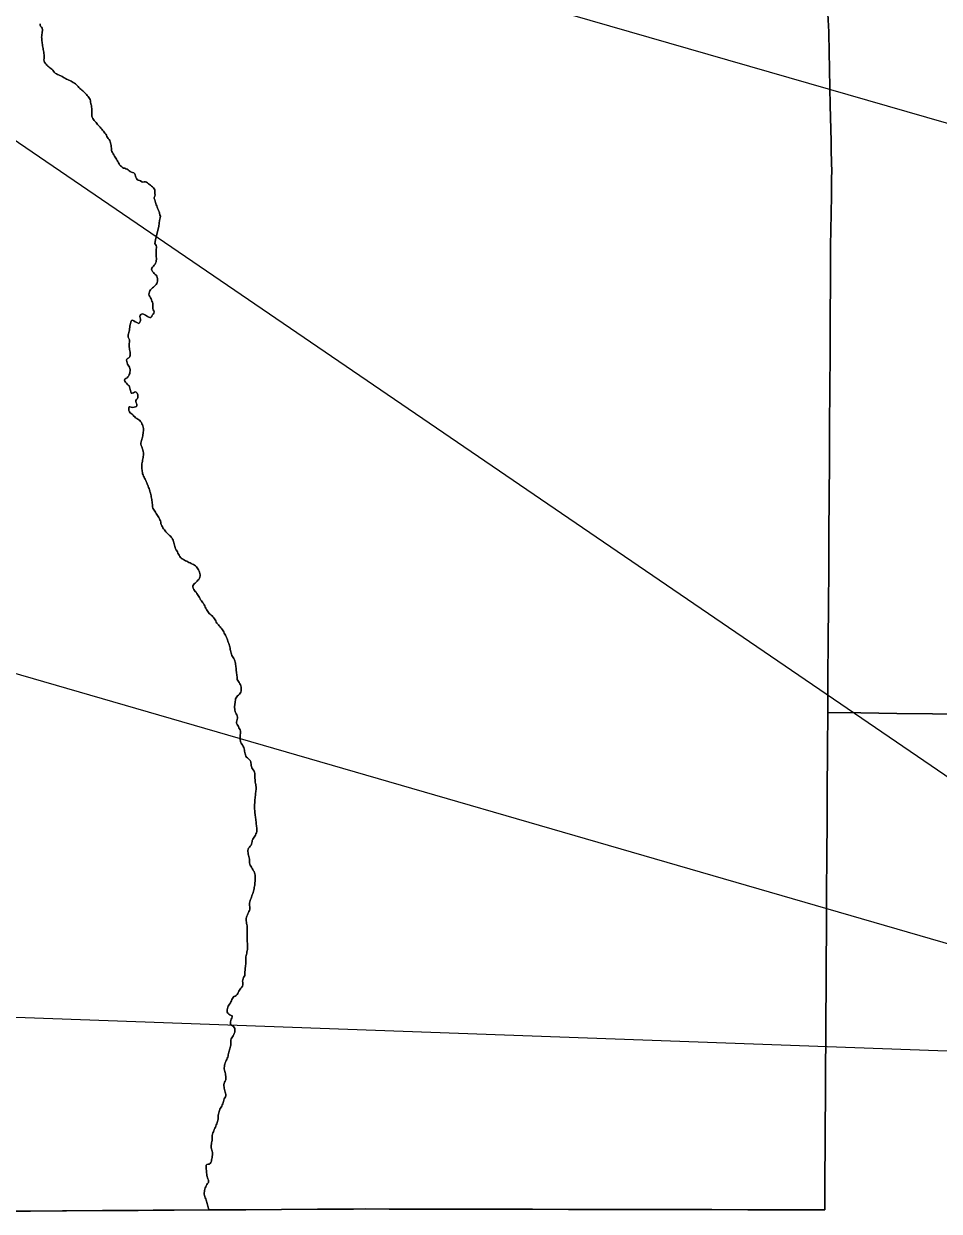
# Model space of a CAD drawing. Extents: x -312 to 667, y -1017 to 963.
# Drawn here: x -51.7 to 56.3, y 117.1 to 257.1 of the extents above; entities that cross this region are included whole.
import ezdxf

# ---------------------------------------------------------------- set-up
doc = ezdxf.new("R2010")
doc.units = 0
doc.header["$MEASUREMENT"] = 0
doc.layers.add('AEROVIAS', color=96, linetype='CONTINUOUS')
doc.layers.add('LINEAS_DE_MAPA', color=7, linetype='CONTINUOUS')

msp = doc.modelspace()

# ---------------------------------------------------------------- linework, layer by layer
at = {"layer": 'AEROVIAS'}
for p, q in [((-138.22, 301.69), (128.43, 224.84)), ((-138.22, 301.69), (107.3, 134.15)), ((-115.92, 198.8), (107.3, 134.15)), ((-171.17, 144.28), (107.3, 134.15))]:
    msp.add_line(p, q, dxfattribs=at)
at = {"layer": 'LINEAS_DE_MAPA', "color": 7}
for points in [[(43.16, 258.24), (43.26, 256.11), (43.26, 255.93), (43.35, 251.69), (43.44, 247.45), (43.53, 243.22), (43.56, 242.05), (43.61, 239.59), (43.6, 238.98), (43.57, 236.79), (43.55, 234.74), (43.55, 234.66), (43.48, 230.87), (43.46, 226.65), (43.43, 222.6), (43.43, 222.41), (43.41, 218.18), (43.38, 213.94), (43.35, 209.71), (43.33, 205.47), (43.3, 201.24), (43.3, 201.22), (43.27, 197.01), (43.26, 195.32), (43.25, 192.77), (43.22, 188.54), (43.19, 184.31), (43.17, 180.07), (43.14, 175.87), (43.12, 171.61), (43.11, 170.57), (43.09, 167.38), (43.06, 163.15), (43.04, 158.92), (43.01, 154.69), (43, 153.42), (42.99, 150.46), (42.96, 146.23), (42.94, 142), (42.93, 141.32), (42.91, 137.77), (42.89, 133.54), (42.86, 129.31), (42.85, 128.34), (42.84, 125.08), (42.81, 120.85), (42.79, 117.24), (42.17, 117.24), (40.5, 117.25), (37.94, 117.25), (33.71, 117.26), (29.48, 117.27), (25.26, 117.28), (21.03, 117.29), (20.27, 117.29), (16.8, 117.3), (12.57, 117.3), (8.34, 117.31), (4.11, 117.32), (-0.11, 117.33), (-0.16, 117.33), (-4.34, 117.33), (-8.57, 117.34), (-11.34, 117.35), (-12.8, 117.34), (-17.03, 117.31), (-21.26, 117.29), (-25.49, 117.26), (-29.71, 117.23), (-29.84, 117.23), (-29.89, 117.41), (-29.93, 117.55), (-29.98, 117.69), (-30.01, 117.84), (-30.05, 117.98), (-30.08, 118.12), (-30.12, 118.26), (-30.16, 118.4), (-30.22, 118.54), (-30.28, 118.67), (-30.33, 118.81), (-30.37, 118.95), (-30.39, 119.09), (-30.38, 119.24), (-30.37, 119.39), (-30.35, 119.54), (-30.31, 119.68), (-30.27, 119.82), (-30.22, 119.96), (-30.16, 120.09), (-30.09, 120.22), (-30, 120.35), (-29.9, 120.46), (-29.87, 120.59), (-29.9, 120.73), (-29.95, 120.9), (-30, 121.01), (-30.04, 121.16), (-30.07, 121.3), (-30.09, 121.45), (-30.11, 121.59), (-30.12, 121.74), (-30.13, 121.88), (-30.15, 122.04), (-30.16, 122.2), (-30.16, 122.35), (-30.15, 122.49), (-30.09, 122.59), (-29.94, 122.61), (-29.77, 122.62), (-29.67, 122.7), (-29.6, 122.82), (-29.55, 122.96), (-29.52, 123.12), (-29.49, 123.26), (-29.46, 123.41), (-29.44, 123.55), (-29.42, 123.7), (-29.42, 123.85), (-29.42, 123.99), (-29.44, 124.14), (-29.48, 124.28), (-29.53, 124.42), (-29.57, 124.56), (-29.58, 124.71), (-29.57, 124.85), (-29.55, 125), (-29.52, 125.14), (-29.49, 125.29), (-29.47, 125.43), (-29.46, 125.58), (-29.45, 125.73), (-29.45, 125.88), (-29.44, 126.02), (-29.41, 126.16), (-29.36, 126.3), (-29.31, 126.44), (-29.26, 126.57), (-29.2, 126.71), (-29.14, 126.85), (-29.08, 126.98), (-29.03, 127.12), (-28.98, 127.26), (-28.92, 127.39), (-28.87, 127.53), (-28.83, 127.64), (-28.82, 127.67), (-28.78, 127.81), (-28.75, 127.95), (-28.74, 128.09), (-28.74, 128.24), (-28.73, 128.39), (-28.7, 128.53), (-28.67, 128.68), (-28.63, 128.82), (-28.58, 128.96), (-28.53, 129.09), (-28.46, 129.22), (-28.38, 129.35), (-28.31, 129.48), (-28.26, 129.61), (-28.21, 129.75), (-28.17, 129.89), (-28.13, 130.03), (-28.09, 130.17), (-28.03, 130.31), (-27.95, 130.44), (-27.87, 130.57), (-27.85, 130.7), (-27.86, 130.84), (-27.89, 130.99), (-27.93, 131.13), (-27.96, 131.28), (-27.99, 131.42), (-28.02, 131.57), (-28.05, 131.72), (-28.07, 131.86), (-28.08, 132), (-28.05, 132.14), (-27.99, 132.28), (-27.92, 132.41), (-27.86, 132.55), (-27.84, 132.69), (-27.84, 132.83), (-27.85, 132.98), (-27.87, 133.13), (-27.9, 133.27), (-27.93, 133.42), (-27.97, 133.56), (-28, 133.7), (-28.02, 133.85), (-28.02, 133.99), (-28.01, 134.14), (-27.98, 134.28), (-27.95, 134.43), (-27.91, 134.57), (-27.86, 134.71), (-27.8, 134.84), (-27.73, 134.97), (-27.67, 135.11), (-27.62, 135.24), (-27.58, 135.39), (-27.55, 135.53), (-27.52, 135.67), (-27.48, 135.81), (-27.44, 135.95), (-27.4, 136.1), (-27.36, 136.24), (-27.32, 136.38), (-27.29, 136.52), (-27.27, 136.67), (-27.26, 136.85), (-27.26, 136.96), (-27.26, 137.11), (-27.25, 137.26), (-27.21, 137.4), (-27.15, 137.53), (-27.07, 137.65), (-26.98, 137.77), (-26.9, 137.9), (-26.84, 138.03), (-26.8, 138.17), (-26.78, 138.32), (-26.77, 138.47), (-26.79, 138.61), (-26.85, 138.75), (-26.93, 138.87), (-27.06, 138.95), (-27.2, 139.02), (-27.29, 139.12), (-27.31, 139.25), (-27.29, 139.41), (-27.25, 139.56), (-27.21, 139.7), (-27.14, 139.85), (-27.08, 139.99), (-27.09, 140.11), (-27.21, 140.17), (-27.37, 140.22), (-27.49, 140.31), (-27.6, 140.42), (-27.67, 140.54), (-27.69, 140.68), (-27.68, 140.83), (-27.65, 140.98), (-27.61, 141.12), (-27.55, 141.25), (-27.47, 141.38), (-27.39, 141.5), (-27.31, 141.63), (-27.24, 141.76), (-27.19, 141.9), (-27.13, 142.04), (-27.07, 142.17), (-26.99, 142.29), (-26.88, 142.38), (-26.74, 142.45), (-26.62, 142.52), (-26.52, 142.63), (-26.44, 142.75), (-26.37, 142.88), (-26.31, 143.02), (-26.24, 143.15), (-26.16, 143.27), (-26.07, 143.39), (-25.96, 143.5), (-25.89, 143.62), (-25.85, 143.75), (-25.84, 143.9), (-25.85, 144.05), (-25.86, 144.2), (-25.85, 144.34), (-25.81, 144.48), (-25.75, 144.62), (-25.68, 144.75), (-25.62, 144.88), (-25.6, 145.03), (-25.59, 145.17), (-25.59, 145.32), (-25.58, 145.47), (-25.57, 145.61), (-25.55, 145.76), (-25.53, 145.9), (-25.51, 146.05), (-25.5, 146.2), (-25.5, 146.34), (-25.5, 146.49), (-25.5, 146.64), (-25.5, 146.78), (-25.49, 146.93), (-25.48, 147.07), (-25.45, 147.22), (-25.41, 147.36), (-25.38, 147.51), (-25.35, 147.65), (-25.32, 147.79), (-25.3, 147.94), (-25.29, 148.08), (-25.29, 148.23), (-25.29, 148.38), (-25.3, 148.52), (-25.3, 148.67), (-25.31, 148.82), (-25.31, 148.96), (-25.31, 149.11), (-25.32, 149.26), (-25.32, 149.4), (-25.32, 149.55), (-25.32, 149.7), (-25.32, 149.84), (-25.32, 149.99), (-25.32, 150.14), (-25.32, 150.28), (-25.32, 150.43), (-25.32, 150.58), (-25.33, 150.72), (-25.35, 150.87), (-25.39, 151.01), (-25.42, 151.16), (-25.45, 151.3), (-25.46, 151.45), (-25.46, 151.59), (-25.42, 151.73), (-25.36, 151.86), (-25.3, 152), (-25.24, 152.14), (-25.16, 152.31), (-25.11, 152.4), (-25.05, 152.54), (-25.02, 152.68), (-25.01, 152.82), (-25.02, 152.97), (-25.04, 153.12), (-25.05, 153.27), (-25.04, 153.41), (-25.01, 153.55), (-24.97, 153.69), (-24.92, 153.83), (-24.87, 153.97), (-24.82, 154.11), (-24.77, 154.25), (-24.72, 154.39), (-24.67, 154.52), (-24.62, 154.67), (-24.58, 154.8), (-24.55, 154.95), (-24.52, 155.09), (-24.49, 155.23), (-24.46, 155.38), (-24.44, 155.52), (-24.42, 155.67), (-24.41, 155.82), (-24.4, 155.96), (-24.4, 156.11), (-24.39, 156.26), (-24.38, 156.42), (-24.38, 156.55), (-24.39, 156.7), (-24.41, 156.84), (-24.46, 156.98), (-24.52, 157.11), (-24.6, 157.24), (-24.67, 157.36), (-24.74, 157.49), (-24.82, 157.62), (-24.89, 157.75), (-24.96, 157.88), (-25.02, 158.01), (-25.06, 158.15), (-25.07, 158.3), (-25.07, 158.45), (-25.07, 158.59), (-25.09, 158.74), (-25.11, 158.89), (-25.15, 159.04), (-25.19, 159.18), (-25.22, 159.33), (-25.24, 159.48), (-25.24, 159.61), (-25.22, 159.75), (-25.15, 159.87), (-25.06, 159.99), (-24.96, 160.11), (-24.87, 160.23), (-24.8, 160.36), (-24.77, 160.5), (-24.75, 160.65), (-24.73, 160.8), (-24.67, 160.93), (-24.59, 161.05), (-24.49, 161.16), (-24.41, 161.29), (-24.35, 161.42), (-24.29, 161.55), (-24.24, 161.69), (-24.2, 161.84), (-24.18, 161.98), (-24.19, 162.12), (-24.2, 162.27), (-24.22, 162.42), (-24.24, 162.56), (-24.26, 162.71), (-24.27, 162.86), (-24.28, 163), (-24.29, 163.15), (-24.31, 163.3), (-24.33, 163.44), (-24.35, 163.58), (-24.37, 163.73), (-24.4, 163.87), (-24.42, 164.02), (-24.43, 164.17), (-24.44, 164.31), (-24.44, 164.32), (-24.45, 164.46), (-24.45, 164.6), (-24.45, 164.75), (-24.45, 164.9), (-24.45, 165.05), (-24.44, 165.19), (-24.43, 165.34), (-24.42, 165.48), (-24.41, 165.63), (-24.39, 165.78), (-24.37, 165.92), (-24.36, 166.07), (-24.35, 166.21), (-24.33, 166.36), (-24.31, 166.51), (-24.29, 166.65), (-24.28, 166.8), (-24.27, 166.94), (-24.28, 167.09), (-24.3, 167.23), (-24.32, 167.38), (-24.35, 167.52), (-24.37, 167.67), (-24.39, 167.82), (-24.4, 167.96), (-24.41, 168.11), (-24.42, 168.26), (-24.42, 168.41), (-24.42, 168.55), (-24.44, 168.7), (-24.47, 168.84), (-24.52, 168.97), (-24.6, 169.1), (-24.68, 169.22), (-24.76, 169.35), (-24.81, 169.49), (-24.84, 169.63), (-24.86, 169.78), (-24.88, 169.93), (-24.91, 170.07), (-24.97, 170.2), (-25.06, 170.31), (-25.17, 170.41), (-25.28, 170.52), (-25.39, 170.62), (-25.47, 170.74), (-25.53, 170.87), (-25.57, 171.01), (-25.6, 171.16), (-25.63, 171.3), (-25.65, 171.45), (-25.68, 171.6), (-25.72, 171.74), (-25.78, 171.87), (-25.85, 172), (-25.94, 172.12), (-26.03, 172.24), (-26.07, 172.32), (-26.1, 172.4), (-26.13, 172.5), (-26.16, 172.65), (-26.17, 172.8), (-26.17, 172.95), (-26.17, 173.09), (-26.15, 173.24), (-26.12, 173.39), (-26.11, 173.53), (-26.13, 173.67), (-26.17, 173.81), (-26.23, 173.95), (-26.3, 174.08), (-26.36, 174.22), (-26.43, 174.35), (-26.52, 174.47), (-26.57, 174.61), (-26.57, 174.75), (-26.54, 174.89), (-26.5, 175.03), (-26.5, 175.04), (-26.46, 175.19), (-26.45, 175.33), (-26.49, 175.46), (-26.56, 175.59), (-26.64, 175.72), (-26.7, 175.86), (-26.74, 176), (-26.77, 176.14), (-26.79, 176.29), (-26.82, 176.43), (-26.81, 176.6), (-26.8, 176.74), (-26.78, 176.89), (-26.76, 177.03), (-26.75, 177.18), (-26.72, 177.33), (-26.69, 177.47), (-26.63, 177.6), (-26.55, 177.72), (-26.46, 177.84), (-26.34, 177.93), (-26.23, 178.02), (-26.15, 178.14), (-26.08, 178.28), (-26.04, 178.42), (-26.02, 178.57), (-26.02, 178.72), (-26.03, 178.87), (-26.07, 179.01), (-26.12, 179.14), (-26.19, 179.27), (-26.27, 179.4), (-26.35, 179.52), (-26.42, 179.65), (-26.49, 179.78), (-26.52, 179.92), (-26.52, 180.07), (-26.53, 180.22), (-26.55, 180.36), (-26.57, 180.51), (-26.59, 180.65), (-26.61, 180.8), (-26.62, 180.95), (-26.64, 181.09), (-26.66, 181.24), (-26.68, 181.39), (-26.69, 181.53), (-26.71, 181.68), (-26.74, 181.82), (-26.78, 181.96), (-26.83, 182.09), (-26.9, 182.22), (-26.97, 182.35), (-27.05, 182.48), (-27.12, 182.61), (-27.18, 182.75), (-27.23, 182.88), (-27.26, 183.02), (-27.29, 183.17), (-27.32, 183.31), (-27.35, 183.46), (-27.38, 183.6), (-27.41, 183.74), (-27.46, 183.88), (-27.5, 184.02), (-27.55, 184.16), (-27.6, 184.3), (-27.65, 184.44), (-27.7, 184.57), (-27.76, 184.71), (-27.82, 184.84), (-27.88, 184.97), (-27.95, 185.11), (-28.02, 185.24), (-28.09, 185.37), (-28.16, 185.49), (-28.24, 185.62), (-28.33, 185.74), (-28.42, 185.85), (-28.51, 185.96), (-28.61, 186.08), (-28.7, 186.19), (-28.8, 186.3), (-28.89, 186.42), (-28.97, 186.54), (-29.04, 186.67), (-29.11, 186.8), (-29.18, 186.92), (-29.27, 187.04), (-29.36, 187.15), (-29.47, 187.26), (-29.57, 187.36), (-29.68, 187.46), (-29.79, 187.56), (-29.89, 187.67), (-29.98, 187.78), (-30.06, 187.9), (-30.13, 188.03), (-30.19, 188.16), (-30.26, 188.3), (-30.32, 188.43), (-30.39, 188.56), (-30.49, 188.72), (-30.55, 188.81), (-30.64, 188.92), (-30.72, 189.04), (-30.81, 189.16), (-30.88, 189.29), (-30.96, 189.41), (-31.03, 189.54), (-31.09, 189.67), (-31.17, 189.8), (-31.25, 189.92), (-31.34, 190.04), (-31.44, 190.15), (-31.53, 190.27), (-31.6, 190.39), (-31.68, 190.53), (-31.74, 190.67), (-31.73, 190.81), (-31.66, 190.92), (-31.56, 191.03), (-31.45, 191.13), (-31.34, 191.23), (-31.23, 191.34), (-31.13, 191.46), (-31.04, 191.57), (-30.95, 191.7), (-30.9, 191.83), (-30.88, 191.97), (-30.87, 192.12), (-30.89, 192.27), (-30.94, 192.41), (-30.99, 192.55), (-31.06, 192.68), (-31.13, 192.81), (-31.22, 192.94), (-31.31, 193.05), (-31.41, 193.15), (-31.53, 193.23), (-31.66, 193.3), (-31.79, 193.37), (-31.93, 193.43), (-32.06, 193.5), (-32.19, 193.57), (-32.32, 193.63), (-32.46, 193.7), (-32.59, 193.76), (-32.72, 193.83), (-32.85, 193.9), (-32.98, 193.98), (-33.1, 194.06), (-33.2, 194.15), (-33.28, 194.28), (-33.34, 194.42), (-33.41, 194.55), (-33.49, 194.67), (-33.56, 194.8), (-33.64, 194.92), (-33.71, 195.05), (-33.72, 195.07), (-33.78, 195.18), (-33.83, 195.32), (-33.87, 195.46), (-33.9, 195.6), (-33.93, 195.75), (-33.97, 195.89), (-34.02, 196.03), (-34.06, 196.17), (-34.12, 196.31), (-34.18, 196.44), (-34.27, 196.55), (-34.38, 196.65), (-34.49, 196.75), (-34.6, 196.85), (-34.7, 196.95), (-34.81, 197.05), (-34.91, 197.16), (-35, 197.27), (-35.09, 197.39), (-35.18, 197.51), (-35.26, 197.63), (-35.33, 197.76), (-35.4, 197.89), (-35.45, 198.03), (-35.49, 198.17), (-35.52, 198.32), (-35.56, 198.46), (-35.61, 198.6), (-35.67, 198.72), (-35.75, 198.85), (-35.83, 198.97), (-35.91, 199.09), (-35.99, 199.22), (-36.07, 199.34), (-36.15, 199.47), (-36.22, 199.6), (-36.3, 199.72), (-36.37, 199.85), (-36.44, 199.98), (-36.48, 200.12), (-36.5, 200.26), (-36.5, 200.27), (-36.5, 200.41), (-36.51, 200.56), (-36.53, 200.7), (-36.55, 200.85), (-36.57, 201), (-36.6, 201.14), (-36.63, 201.28), (-36.66, 201.43), (-36.7, 201.57), (-36.74, 201.71), (-36.78, 201.85), (-36.79, 201.91), (-36.82, 201.99), (-36.86, 202.13), (-36.9, 202.27), (-36.95, 202.41), (-37, 202.55), (-37.01, 202.57), (-37.11, 202.82), (-37.16, 202.96), (-37.22, 203.09), (-37.28, 203.23), (-37.35, 203.36), (-37.42, 203.49), (-37.49, 203.62), (-37.55, 203.75), (-37.61, 203.88), (-37.65, 204.02), (-37.68, 204.17), (-37.7, 204.31), (-37.72, 204.46), (-37.73, 204.61), (-37.74, 204.75), (-37.75, 204.9), (-37.74, 205.05), (-37.73, 205.19), (-37.71, 205.34), (-37.68, 205.48), (-37.65, 205.63), (-37.62, 205.77), (-37.6, 205.92), (-37.58, 206.06), (-37.57, 206.21), (-37.56, 206.35), (-37.57, 206.5), (-37.59, 206.64), (-37.64, 206.82), (-37.67, 206.93), (-37.71, 207.07), (-37.76, 207.21), (-37.81, 207.35), (-37.85, 207.49), (-37.86, 207.63), (-37.83, 207.78), (-37.79, 207.92), (-37.74, 208.06), (-37.69, 208.2), (-37.66, 208.34), (-37.64, 208.49), (-37.63, 208.64), (-37.61, 208.78), (-37.58, 208.93), (-37.55, 209.07), (-37.55, 209.22), (-37.57, 209.36), (-37.6, 209.51), (-37.63, 209.65), (-37.68, 209.79), (-37.74, 209.92), (-37.8, 210.06), (-37.89, 210.18), (-37.99, 210.29), (-38.1, 210.37), (-38.23, 210.45), (-38.35, 210.53), (-38.48, 210.61), (-38.58, 210.71), (-38.68, 210.82), (-38.78, 210.93), (-38.89, 211.03), (-39.02, 211.12), (-39.14, 211.21), (-39.22, 211.31), (-39.27, 211.46), (-39.3, 211.63), (-39.29, 211.79), (-39.25, 211.9), (-39.15, 211.92), (-38.99, 211.88), (-38.83, 211.84), (-38.67, 211.86), (-38.51, 211.9), (-38.38, 211.96), (-38.33, 212.07), (-38.35, 212.21), (-38.4, 212.36), (-38.45, 212.52), (-38.46, 212.66), (-38.37, 212.77), (-38.26, 212.88), (-38.21, 213.02), (-38.2, 213.17), (-38.22, 213.32), (-38.3, 213.52), (-38.36, 213.6), (-38.46, 213.67), (-38.6, 213.64), (-38.75, 213.57), (-38.89, 213.51), (-39.01, 213.51), (-39.06, 213.66), (-39.1, 213.82), (-39.12, 213.96), (-39.15, 214.11), (-39.19, 214.25), (-39.25, 214.37), (-39.35, 214.48), (-39.46, 214.59), (-39.55, 214.7), (-39.67, 214.82), (-39.77, 214.95), (-39.81, 215.06), (-39.75, 215.16), (-39.62, 215.25), (-39.48, 215.34), (-39.38, 215.45), (-39.3, 215.58), (-39.23, 215.71), (-39.18, 215.85), (-39.15, 215.99), (-39.14, 216.14), (-39.14, 216.29), (-39.16, 216.44), (-39.21, 216.57), (-39.29, 216.69), (-39.37, 216.82), (-39.44, 216.95), (-39.49, 217.09), (-39.53, 217.25), (-39.56, 217.39), (-39.53, 217.52), (-39.43, 217.61), (-39.29, 217.69), (-39.18, 217.79), (-39.15, 217.9), (-39.14, 217.93), (-39.12, 218.08), (-39.13, 218.23), (-39.13, 218.37), (-39.16, 218.52), (-39.19, 218.67), (-39.21, 218.81), (-39.24, 218.95), (-39.25, 219.06), (-39.26, 219.1), (-39.26, 219.25), (-39.24, 219.39), (-39.21, 219.54), (-39.19, 219.68), (-39.22, 219.82), (-39.29, 219.96), (-39.35, 220.1), (-39.36, 220.24), (-39.35, 220.38), (-39.32, 220.53), (-39.29, 220.67), (-39.25, 220.82), (-39.22, 220.96), (-39.2, 221.12), (-39.17, 221.28), (-39.15, 221.44), (-39.12, 221.59), (-39.09, 221.74), (-39.05, 221.88), (-39.01, 222), (-38.95, 222.1), (-38.85, 222.11), (-38.69, 222.03), (-38.54, 221.94), (-38.4, 221.87), (-38.25, 221.79), (-38.12, 221.75), (-38.02, 221.81), (-37.93, 221.95), (-37.89, 222.1), (-37.91, 222.25), (-37.95, 222.4), (-37.98, 222.54), (-37.95, 222.68), (-37.85, 222.81), (-37.78, 222.85), (-37.72, 222.89), (-37.56, 222.85), (-37.46, 222.81), (-37.33, 222.72), (-37.19, 222.65), (-37.06, 222.56), (-36.92, 222.48), (-36.79, 222.42), (-36.68, 222.44), (-36.58, 222.55), (-36.51, 222.7), (-36.43, 222.83), (-36.34, 222.96), (-36.29, 223.09), (-36.32, 223.23), (-36.4, 223.36), (-36.45, 223.5), (-36.45, 223.65), (-36.44, 223.8), (-36.44, 223.94), (-36.47, 224.09), (-36.5, 224.23), (-36.55, 224.37), (-36.6, 224.51), (-36.66, 224.64), (-36.74, 224.77), (-36.82, 224.9), (-36.88, 225.03), (-36.91, 225.17), (-36.9, 225.31), (-36.86, 225.46), (-36.8, 225.6), (-36.72, 225.71), (-36.61, 225.82), (-36.5, 225.92), (-36.39, 226.02), (-36.27, 226.12), (-36.16, 226.21), (-36.06, 226.31), (-35.99, 226.44), (-35.94, 226.58), (-35.91, 226.73), (-35.91, 226.87), (-35.91, 227.02), (-35.93, 227.17), (-35.98, 227.31), (-36.06, 227.43), (-36.17, 227.52), (-36.29, 227.62), (-36.38, 227.74), (-36.48, 227.87), (-36.56, 228), (-36.59, 228.14), (-36.56, 228.26), (-36.49, 228.38), (-36.39, 228.5), (-36.29, 228.62), (-36.19, 228.73), (-36.12, 228.86), (-36.07, 229), (-36.05, 229.15), (-36.03, 229.29), (-36.03, 229.44), (-36.04, 229.59), (-36.05, 229.74), (-36.05, 229.88), (-36.05, 230.03), (-36.05, 230.18), (-36.04, 230.32), (-36.04, 230.46), (-36.04, 230.55), (-36.03, 230.61), (-36.03, 230.76), (-36.05, 230.92), (-36.12, 231.05), (-36.22, 231.16), (-36.14, 231.61), (-35.94, 232.4), (-35.76, 233.15), (-35.71, 233.56), (-35.66, 233.88), (-35.59, 234.17), (-35.56, 234.38), (-35.62, 234.5), (-35.67, 234.76), (-35.72, 234.9), (-35.77, 235.04), (-35.84, 235.18), (-35.89, 235.32), (-35.93, 235.46), (-35.98, 235.61), (-36.06, 235.73), (-36.11, 235.87), (-36.14, 236.01), (-36.17, 236.16), (-36.23, 236.31), (-36.28, 236.45), (-36.28, 236.59), (-36.21, 236.73), (-36.19, 236.88), (-36.2, 237.03), (-36.21, 237.18), (-36.22, 237.33), (-36.23, 237.48), (-36.29, 237.61), (-36.37, 237.74), (-36.48, 237.84), (-36.6, 237.94), (-36.72, 238.02), (-36.85, 238.1), (-36.97, 238.2), (-37.08, 238.3), (-37.18, 238.41), (-37.33, 238.44), (-37.48, 238.42), (-37.62, 238.4), (-37.76, 238.45), (-37.89, 238.53), (-38.03, 238.59), (-38.17, 238.64), (-38.3, 238.7), (-38.39, 238.82), (-38.47, 238.97), (-38.5, 239.1), (-38.52, 239.25), (-38.58, 239.39), (-38.7, 239.49), (-38.84, 239.54), (-38.98, 239.59), (-39.11, 239.66), (-39.24, 239.74), (-39.36, 239.83), (-39.48, 239.91), (-39.62, 239.98), (-39.76, 240.04), (-39.9, 240.05), (-40.03, 240.13), (-40.14, 240.22), (-40.26, 240.32), (-40.37, 240.43), (-40.44, 240.56), (-40.5, 240.69), (-40.57, 240.83), (-40.64, 240.96), (-40.72, 241.09), (-40.8, 241.21), (-40.88, 241.34), (-40.96, 241.47), (-41.04, 241.6), (-41.12, 241.73), (-41.22, 241.89), (-41.27, 241.99), (-41.34, 242.12), (-41.31, 242.27), (-41.33, 242.41), (-41.35, 242.56), (-41.38, 242.71), (-41.4, 242.86), (-41.4, 242.87), (-41.43, 243.01), (-41.48, 243.15), (-41.52, 243.29), (-41.59, 243.43), (-41.7, 243.54), (-41.79, 243.65), (-41.86, 243.78), (-41.93, 243.92), (-42.01, 244.04), (-42.1, 244.17), (-42.18, 244.29), (-42.28, 244.41), (-42.37, 244.52), (-42.47, 244.64), (-42.57, 244.75), (-42.67, 244.86), (-42.77, 244.98), (-42.86, 245.09), (-42.96, 245.21), (-43.06, 245.32), (-43.15, 245.44), (-43.25, 245.55), (-43.35, 245.66), (-43.44, 245.78), (-43.53, 245.91), (-43.6, 246.04), (-43.63, 246.18), (-43.64, 246.33), (-43.65, 246.49), (-43.66, 246.64), (-43.66, 246.79), (-43.66, 246.94), (-43.65, 247.09), (-43.67, 247.24), (-43.7, 247.38), (-43.74, 247.53), (-43.76, 247.6), (-43.78, 247.67), (-43.8, 247.82), (-43.82, 247.97), (-43.86, 248.12), (-43.92, 248.26), (-43.99, 248.39), (-44.08, 248.51), (-44.18, 248.62), (-44.28, 248.73), (-44.38, 248.84), (-44.49, 248.95), (-44.6, 249.05), (-44.71, 249.15), (-44.83, 249.24), (-44.94, 249.34), (-45.05, 249.44), (-45.16, 249.55), (-45.26, 249.66), (-45.37, 249.77), (-45.47, 249.87), (-45.58, 249.98), (-45.7, 250.07), (-45.83, 250.15), (-45.95, 250.23), (-46.09, 250.3), (-46.22, 250.37), (-46.36, 250.42), (-46.5, 250.48), (-46.63, 250.55), (-46.76, 250.63), (-46.89, 250.71), (-47.02, 250.79), (-47.15, 250.86), (-47.29, 250.91), (-47.43, 250.96), (-47.56, 251.03), (-47.7, 251.1), (-47.83, 251.18), (-47.95, 251.26), (-48.07, 251.35), (-48.17, 251.46), (-48.26, 251.59), (-48.36, 251.7), (-48.47, 251.8), (-48.59, 251.89), (-48.71, 251.98), (-48.83, 252.07), (-48.94, 252.18), (-49.04, 252.29), (-49.13, 252.41), (-49.22, 252.53), (-49.27, 252.67), (-49.29, 252.82), (-49.28, 252.97), (-49.27, 253.12), (-49.27, 253.27), (-49.28, 253.42), (-49.29, 253.57), (-49.31, 253.72), (-49.34, 253.87), (-49.37, 254.02), (-49.4, 254.16), (-49.42, 254.31), (-49.45, 254.46), (-49.47, 254.61), (-49.49, 254.76), (-49.51, 254.91), (-49.53, 255.06), (-49.54, 255.2), (-49.56, 255.37), (-49.57, 255.5), (-49.55, 255.65), (-49.54, 255.8), (-49.52, 255.95), (-49.5, 256.1), (-49.48, 256.25), (-49.46, 256.4), (-49.49, 256.54), (-49.58, 256.66), (-49.68, 256.78), (-49.72, 256.92), (-49.72, 257.07)], [(59.73, 175.64), (55.5, 175.7), (51.27, 175.76), (47.03, 175.82), (43.14, 175.87), (43.17, 180.07), (43.19, 184.31), (43.22, 188.54), (43.25, 192.77), (43.26, 195.32), (43.27, 197.01), (43.3, 201.22), (43.3, 201.24), (43.33, 205.47), (43.35, 209.71), (43.38, 213.94), (43.41, 218.18), (43.43, 222.41), (43.43, 222.6), (43.46, 226.65), (43.48, 230.87), (43.55, 234.66), (43.55, 234.74), (43.57, 236.79), (43.6, 238.98), (43.61, 239.59), (43.56, 242.05), (43.53, 243.22), (43.44, 247.45), (43.35, 251.69), (43.26, 255.93), (43.26, 256.11), (43.16, 258.24)], [(-49.72, 257.07), (-49.72, 256.92), (-49.68, 256.78), (-49.58, 256.66), (-49.49, 256.54), (-49.46, 256.4), (-49.48, 256.25), (-49.5, 256.1), (-49.52, 255.95), (-49.54, 255.8), (-49.55, 255.65), (-49.57, 255.5), (-49.56, 255.37), (-49.54, 255.2), (-49.53, 255.06), (-49.51, 254.91), (-49.49, 254.76), (-49.47, 254.61), (-49.45, 254.46), (-49.42, 254.31), (-49.4, 254.16), (-49.37, 254.02), (-49.34, 253.87), (-49.31, 253.72), (-49.29, 253.57), (-49.28, 253.42), (-49.27, 253.27), (-49.27, 253.12), (-49.28, 252.97), (-49.29, 252.82), (-49.27, 252.67), (-49.22, 252.53), (-49.13, 252.41), (-49.04, 252.29), (-48.94, 252.18), (-48.83, 252.07), (-48.71, 251.98), (-48.59, 251.89), (-48.47, 251.8), (-48.36, 251.7), (-48.26, 251.59), (-48.17, 251.46), (-48.07, 251.35), (-47.95, 251.26), (-47.83, 251.18), (-47.7, 251.1), (-47.56, 251.03), (-47.43, 250.96), (-47.29, 250.91), (-47.15, 250.86), (-47.02, 250.79), (-46.89, 250.71), (-46.76, 250.63), (-46.63, 250.55), (-46.5, 250.48), (-46.36, 250.42), (-46.22, 250.37), (-46.09, 250.3), (-45.95, 250.23), (-45.83, 250.15), (-45.7, 250.07), (-45.58, 249.98), (-45.47, 249.87), (-45.37, 249.77), (-45.26, 249.66), (-45.16, 249.55), (-45.05, 249.44), (-44.94, 249.34), (-44.83, 249.24), (-44.71, 249.15), (-44.6, 249.05), (-44.49, 248.95), (-44.38, 248.84), (-44.28, 248.73), (-44.18, 248.62), (-44.08, 248.51), (-43.99, 248.39), (-43.92, 248.26), (-43.86, 248.12), (-43.82, 247.97), (-43.8, 247.82), (-43.78, 247.67), (-43.76, 247.6), (-43.74, 247.53), (-43.7, 247.38), (-43.67, 247.24), (-43.65, 247.09), (-43.66, 246.94), (-43.66, 246.79), (-43.66, 246.64), (-43.65, 246.49), (-43.64, 246.33), (-43.63, 246.18), (-43.6, 246.04), (-43.53, 245.91), (-43.44, 245.78), (-43.35, 245.66), (-43.25, 245.55), (-43.15, 245.44), (-43.06, 245.32), (-42.96, 245.21), (-42.86, 245.09), (-42.77, 244.98), (-42.67, 244.86), (-42.57, 244.75), (-42.47, 244.64), (-42.37, 244.52), (-42.28, 244.41), (-42.18, 244.29), (-42.1, 244.17), (-42.01, 244.04), (-41.93, 243.92), (-41.86, 243.78), (-41.79, 243.65), (-41.7, 243.54), (-41.59, 243.43), (-41.52, 243.29), (-41.48, 243.15), (-41.43, 243.01), (-41.4, 242.87), (-41.4, 242.86), (-41.38, 242.71), (-41.35, 242.56), (-41.33, 242.41), (-41.31, 242.27), (-41.34, 242.12), (-41.27, 241.99), (-41.22, 241.89), (-41.12, 241.73), (-41.04, 241.6), (-40.96, 241.47), (-40.88, 241.34), (-40.8, 241.21), (-40.72, 241.09), (-40.64, 240.96), (-40.57, 240.83), (-40.5, 240.69), (-40.44, 240.56), (-40.37, 240.43), (-40.26, 240.32), (-40.14, 240.22), (-40.03, 240.13), (-39.9, 240.05), (-39.76, 240.04), (-39.62, 239.98), (-39.48, 239.91), (-39.36, 239.83), (-39.24, 239.74), (-39.11, 239.66), (-38.98, 239.59), (-38.84, 239.54), (-38.7, 239.49), (-38.58, 239.39), (-38.52, 239.25), (-38.5, 239.1), (-38.47, 238.97), (-38.39, 238.82), (-38.3, 238.7), (-38.17, 238.64), (-38.03, 238.59), (-37.89, 238.53), (-37.76, 238.45), (-37.62, 238.4), (-37.48, 238.42), (-37.33, 238.44), (-37.18, 238.41), (-37.08, 238.3), (-36.97, 238.2), (-36.85, 238.1), (-36.72, 238.02), (-36.6, 237.94), (-36.48, 237.84), (-36.37, 237.74), (-36.29, 237.61), (-36.23, 237.48), (-36.22, 237.33), (-36.21, 237.18), (-36.2, 237.03), (-36.19, 236.88), (-36.21, 236.73), (-36.28, 236.59), (-36.28, 236.45), (-36.23, 236.31), (-36.17, 236.16), (-36.14, 236.01), (-36.11, 235.87), (-36.06, 235.73), (-35.98, 235.61), (-35.93, 235.46), (-35.89, 235.32), (-35.84, 235.18), (-35.77, 235.04), (-35.72, 234.9), (-35.67, 234.76), (-35.62, 234.5), (-35.56, 234.38), (-35.59, 234.17), (-35.66, 233.88), (-35.71, 233.56), (-35.76, 233.15), (-35.94, 232.4), (-36.14, 231.61), (-36.22, 231.16), (-36.12, 231.05), (-36.05, 230.92), (-36.03, 230.76), (-36.03, 230.61), (-36.04, 230.55), (-36.04, 230.46), (-36.04, 230.32), (-36.05, 230.18), (-36.05, 230.03), (-36.05, 229.88), (-36.05, 229.74), (-36.04, 229.59), (-36.03, 229.44), (-36.03, 229.29), (-36.05, 229.15), (-36.07, 229), (-36.12, 228.86), (-36.19, 228.73), (-36.29, 228.62), (-36.39, 228.5), (-36.49, 228.38), (-36.56, 228.26), (-36.59, 228.14), (-36.56, 228), (-36.48, 227.87), (-36.38, 227.74), (-36.29, 227.62), (-36.17, 227.52), (-36.06, 227.43), (-35.98, 227.31), (-35.93, 227.17), (-35.91, 227.02), (-35.91, 226.87), (-35.91, 226.73), (-35.94, 226.58), (-35.99, 226.44), (-36.06, 226.31), (-36.16, 226.21), (-36.27, 226.12), (-36.39, 226.02), (-36.5, 225.92), (-36.61, 225.82), (-36.72, 225.71), (-36.8, 225.6), (-36.86, 225.46), (-36.9, 225.31), (-36.91, 225.17), (-36.88, 225.03), (-36.82, 224.9), (-36.74, 224.77), (-36.66, 224.64), (-36.6, 224.51), (-36.55, 224.37), (-36.5, 224.23), (-36.47, 224.09), (-36.44, 223.94), (-36.44, 223.8), (-36.45, 223.65), (-36.45, 223.5), (-36.4, 223.36), (-36.32, 223.23), (-36.29, 223.09), (-36.34, 222.96), (-36.43, 222.83), (-36.51, 222.7), (-36.58, 222.55), (-36.68, 222.44), (-36.79, 222.42), (-36.92, 222.48), (-37.06, 222.56), (-37.19, 222.65), (-37.33, 222.72), (-37.46, 222.81), (-37.56, 222.85), (-37.72, 222.89), (-37.78, 222.85), (-37.85, 222.81), (-37.95, 222.68), (-37.98, 222.54), (-37.95, 222.4), (-37.91, 222.25), (-37.89, 222.1), (-37.93, 221.95), (-38.02, 221.81), (-38.12, 221.75), (-38.25, 221.79), (-38.4, 221.87), (-38.54, 221.94), (-38.69, 222.03), (-38.85, 222.11), (-38.95, 222.1), (-39.01, 222), (-39.05, 221.88), (-39.09, 221.74), (-39.12, 221.59), (-39.15, 221.44), (-39.17, 221.28), (-39.2, 221.12), (-39.22, 220.96), (-39.25, 220.82), (-39.29, 220.67), (-39.32, 220.53), (-39.35, 220.38), (-39.36, 220.24), (-39.35, 220.1), (-39.29, 219.96), (-39.22, 219.82), (-39.19, 219.68), (-39.21, 219.54), (-39.24, 219.39), (-39.26, 219.25), (-39.26, 219.1), (-39.25, 219.06), (-39.24, 218.95), (-39.21, 218.81), (-39.19, 218.67), (-39.16, 218.52), (-39.13, 218.37), (-39.13, 218.23), (-39.12, 218.08), (-39.14, 217.93), (-39.15, 217.9), (-39.18, 217.79), (-39.29, 217.69), (-39.43, 217.61), (-39.53, 217.52), (-39.56, 217.39), (-39.53, 217.25), (-39.49, 217.09), (-39.44, 216.95), (-39.37, 216.82), (-39.29, 216.69), (-39.21, 216.57), (-39.16, 216.44), (-39.14, 216.29), (-39.14, 216.14), (-39.15, 215.99), (-39.18, 215.85), (-39.23, 215.71), (-39.3, 215.58), (-39.38, 215.45), (-39.48, 215.34), (-39.62, 215.25), (-39.75, 215.16), (-39.81, 215.06), (-39.77, 214.95), (-39.67, 214.82), (-39.55, 214.7), (-39.46, 214.59), (-39.35, 214.48), (-39.25, 214.37), (-39.19, 214.25), (-39.15, 214.11), (-39.12, 213.96), (-39.1, 213.82), (-39.06, 213.66), (-39.01, 213.51), (-38.89, 213.51), (-38.75, 213.57), (-38.6, 213.64), (-38.46, 213.67), (-38.36, 213.6), (-38.3, 213.52), (-38.22, 213.32), (-38.2, 213.17), (-38.21, 213.02), (-38.26, 212.88), (-38.37, 212.77), (-38.46, 212.66), (-38.45, 212.52), (-38.4, 212.36), (-38.35, 212.21), (-38.33, 212.07), (-38.38, 211.96), (-38.51, 211.9), (-38.67, 211.86), (-38.83, 211.84), (-38.99, 211.88), (-39.15, 211.92), (-39.25, 211.9), (-39.29, 211.79), (-39.3, 211.63), (-39.27, 211.46), (-39.22, 211.31), (-39.14, 211.21), (-39.02, 211.12), (-38.89, 211.03), (-38.78, 210.93), (-38.68, 210.82), (-38.58, 210.71), (-38.48, 210.61), (-38.35, 210.53), (-38.23, 210.45), (-38.1, 210.37), (-37.99, 210.29), (-37.89, 210.18), (-37.8, 210.06), (-37.74, 209.92), (-37.68, 209.79), (-37.63, 209.65), (-37.6, 209.51), (-37.57, 209.36), (-37.55, 209.22), (-37.55, 209.07), (-37.58, 208.93), (-37.61, 208.78), (-37.63, 208.64), (-37.64, 208.49), (-37.66, 208.34), (-37.69, 208.2), (-37.74, 208.06), (-37.79, 207.92), (-37.83, 207.78), (-37.86, 207.63), (-37.85, 207.49), (-37.81, 207.35), (-37.76, 207.21), (-37.71, 207.07), (-37.67, 206.93), (-37.64, 206.82), (-37.59, 206.64), (-37.57, 206.5), (-37.56, 206.35), (-37.57, 206.21), (-37.58, 206.06), (-37.6, 205.92), (-37.62, 205.77), (-37.65, 205.63), (-37.68, 205.48), (-37.71, 205.34), (-37.73, 205.19), (-37.74, 205.05), (-37.75, 204.9), (-37.74, 204.75), (-37.73, 204.61), (-37.72, 204.46), (-37.7, 204.31), (-37.68, 204.17), (-37.65, 204.02), (-37.61, 203.88), (-37.55, 203.75), (-37.49, 203.62), (-37.42, 203.49), (-37.35, 203.36), (-37.28, 203.23), (-37.22, 203.09), (-37.16, 202.96), (-37.11, 202.82), (-37.01, 202.57), (-37, 202.55), (-36.95, 202.41), (-36.9, 202.27), (-36.86, 202.13), (-36.82, 201.99), (-36.79, 201.91), (-36.78, 201.85), (-36.74, 201.71), (-36.7, 201.57), (-36.66, 201.43), (-36.63, 201.28), (-36.6, 201.14), (-36.57, 201), (-36.55, 200.85), (-36.53, 200.7), (-36.51, 200.56), (-36.5, 200.41), (-36.5, 200.27), (-36.5, 200.26), (-36.48, 200.12), (-36.44, 199.98), (-36.37, 199.85), (-36.3, 199.72), (-36.22, 199.6), (-36.15, 199.47), (-36.07, 199.34), (-35.99, 199.22), (-35.91, 199.09), (-35.83, 198.97), (-35.75, 198.85), (-35.67, 198.72), (-35.61, 198.6), (-35.56, 198.46), (-35.52, 198.32), (-35.49, 198.17), (-35.45, 198.03), (-35.4, 197.89), (-35.33, 197.76), (-35.26, 197.63), (-35.18, 197.51), (-35.09, 197.39), (-35, 197.27), (-34.91, 197.16), (-34.81, 197.05), (-34.7, 196.95), (-34.6, 196.85), (-34.49, 196.75), (-34.38, 196.65), (-34.27, 196.55), (-34.18, 196.44), (-34.12, 196.31), (-34.06, 196.17), (-34.02, 196.03), (-33.97, 195.89), (-33.93, 195.75), (-33.9, 195.6), (-33.87, 195.46), (-33.83, 195.32), (-33.78, 195.18), (-33.72, 195.07), (-33.71, 195.05), (-33.64, 194.92), (-33.56, 194.8), (-33.49, 194.67), (-33.41, 194.55), (-33.34, 194.42), (-33.28, 194.28), (-33.2, 194.15), (-33.1, 194.06), (-32.98, 193.98), (-32.85, 193.9), (-32.72, 193.83), (-32.59, 193.76), (-32.46, 193.7), (-32.32, 193.63), (-32.19, 193.57), (-32.06, 193.5), (-31.93, 193.43), (-31.79, 193.37), (-31.66, 193.3), (-31.53, 193.23), (-31.41, 193.15), (-31.31, 193.05), (-31.22, 192.94), (-31.13, 192.81), (-31.06, 192.68), (-30.99, 192.55), (-30.94, 192.41), (-30.89, 192.27), (-30.87, 192.12), (-30.88, 191.97), (-30.9, 191.83), (-30.95, 191.7), (-31.04, 191.57), (-31.13, 191.46), (-31.23, 191.34), (-31.34, 191.23), (-31.45, 191.13), (-31.56, 191.03), (-31.66, 190.92), (-31.73, 190.81), (-31.74, 190.67), (-31.68, 190.53), (-31.6, 190.39), (-31.53, 190.27), (-31.44, 190.15), (-31.34, 190.04), (-31.25, 189.92), (-31.17, 189.8), (-31.09, 189.67), (-31.03, 189.54), (-30.96, 189.41), (-30.88, 189.29), (-30.81, 189.16), (-30.72, 189.04), (-30.64, 188.92), (-30.55, 188.81), (-30.49, 188.72), (-30.39, 188.56), (-30.32, 188.43), (-30.26, 188.3), (-30.19, 188.16), (-30.13, 188.03), (-30.06, 187.9), (-29.98, 187.78), (-29.89, 187.67), (-29.79, 187.56), (-29.68, 187.46), (-29.57, 187.36), (-29.47, 187.26), (-29.36, 187.15), (-29.27, 187.04), (-29.18, 186.92), (-29.11, 186.8), (-29.04, 186.67), (-28.97, 186.54), (-28.89, 186.42), (-28.8, 186.3), (-28.7, 186.19), (-28.61, 186.08), (-28.51, 185.96), (-28.42, 185.85), (-28.33, 185.74), (-28.24, 185.62), (-28.16, 185.49), (-28.09, 185.37), (-28.02, 185.24), (-27.95, 185.11), (-27.88, 184.97), (-27.82, 184.84), (-27.76, 184.71), (-27.7, 184.57), (-27.65, 184.44), (-27.6, 184.3), (-27.55, 184.16), (-27.5, 184.02), (-27.46, 183.88), (-27.41, 183.74), (-27.38, 183.6), (-27.35, 183.46), (-27.32, 183.31), (-27.29, 183.17), (-27.26, 183.02), (-27.23, 182.88), (-27.18, 182.75), (-27.12, 182.61), (-27.05, 182.48), (-26.97, 182.35), (-26.9, 182.22), (-26.83, 182.09), (-26.78, 181.96), (-26.74, 181.82), (-26.71, 181.68), (-26.69, 181.53), (-26.68, 181.39), (-26.66, 181.24), (-26.64, 181.09), (-26.62, 180.95), (-26.61, 180.8), (-26.59, 180.65), (-26.57, 180.51), (-26.55, 180.36), (-26.53, 180.22), (-26.52, 180.07), (-26.52, 179.92), (-26.49, 179.78), (-26.42, 179.65), (-26.35, 179.52), (-26.27, 179.4), (-26.19, 179.27), (-26.12, 179.14), (-26.07, 179.01), (-26.03, 178.87), (-26.02, 178.72), (-26.02, 178.57), (-26.04, 178.42), (-26.08, 178.28), (-26.15, 178.14), (-26.23, 178.02), (-26.34, 177.93), (-26.46, 177.84), (-26.55, 177.72), (-26.63, 177.6), (-26.69, 177.47), (-26.72, 177.33), (-26.75, 177.18), (-26.76, 177.03), (-26.78, 176.89), (-26.8, 176.74), (-26.81, 176.6), (-26.82, 176.43), (-26.79, 176.29), (-26.77, 176.14), (-26.74, 176), (-26.7, 175.86), (-26.64, 175.72), (-26.56, 175.59), (-26.49, 175.46), (-26.45, 175.33), (-26.46, 175.19), (-26.5, 175.04), (-26.5, 175.03), (-26.54, 174.89), (-26.57, 174.75), (-26.57, 174.61), (-26.52, 174.47), (-26.43, 174.35), (-26.36, 174.22), (-26.3, 174.08), (-26.23, 173.95), (-26.17, 173.81), (-26.13, 173.67), (-26.11, 173.53), (-26.12, 173.39), (-26.15, 173.24), (-26.17, 173.09), (-26.17, 172.95), (-26.17, 172.8), (-26.16, 172.65), (-26.13, 172.5), (-26.1, 172.4), (-26.07, 172.32), (-26.03, 172.24), (-25.94, 172.12), (-25.85, 172), (-25.78, 171.87), (-25.72, 171.74), (-25.68, 171.6), (-25.65, 171.45), (-25.63, 171.3), (-25.6, 171.16), (-25.57, 171.01), (-25.53, 170.87), (-25.47, 170.74), (-25.39, 170.62), (-25.28, 170.52), (-25.17, 170.41), (-25.06, 170.31), (-24.97, 170.2), (-24.91, 170.07), (-24.88, 169.93), (-24.86, 169.78), (-24.84, 169.63), (-24.81, 169.49), (-24.76, 169.35), (-24.68, 169.22), (-24.6, 169.1), (-24.52, 168.97), (-24.47, 168.84), (-24.44, 168.7), (-24.42, 168.55), (-24.42, 168.41), (-24.42, 168.26), (-24.41, 168.11), (-24.4, 167.96), (-24.39, 167.82), (-24.37, 167.67), (-24.35, 167.52), (-24.32, 167.38), (-24.3, 167.23), (-24.28, 167.09), (-24.27, 166.94), (-24.28, 166.8), (-24.29, 166.65), (-24.31, 166.51), (-24.33, 166.36), (-24.35, 166.21), (-24.36, 166.07), (-24.37, 165.92), (-24.39, 165.78), (-24.41, 165.63), (-24.42, 165.48), (-24.43, 165.34), (-24.44, 165.19), (-24.45, 165.05), (-24.45, 164.9), (-24.45, 164.75), (-24.45, 164.6), (-24.45, 164.46), (-24.44, 164.32), (-24.44, 164.31), (-24.43, 164.17), (-24.42, 164.02), (-24.4, 163.87), (-24.37, 163.73), (-24.35, 163.58), (-24.33, 163.44), (-24.31, 163.3), (-24.29, 163.15), (-24.28, 163), (-24.27, 162.86), (-24.26, 162.71), (-24.24, 162.56), (-24.22, 162.42), (-24.2, 162.27), (-24.19, 162.12), (-24.18, 161.98), (-24.2, 161.84), (-24.24, 161.69), (-24.29, 161.55), (-24.35, 161.42), (-24.41, 161.29), (-24.49, 161.16), (-24.59, 161.05), (-24.67, 160.93), (-24.73, 160.8), (-24.75, 160.65), (-24.77, 160.5), (-24.8, 160.36), (-24.87, 160.23), (-24.96, 160.11), (-25.06, 159.99), (-25.15, 159.87), (-25.22, 159.75), (-25.24, 159.61), (-25.24, 159.48), (-25.22, 159.33), (-25.19, 159.18), (-25.15, 159.04), (-25.11, 158.89), (-25.09, 158.74), (-25.07, 158.59), (-25.07, 158.45), (-25.07, 158.3), (-25.06, 158.15), (-25.02, 158.01), (-24.96, 157.88), (-24.89, 157.75), (-24.82, 157.62), (-24.74, 157.49), (-24.67, 157.36), (-24.6, 157.24), (-24.52, 157.11), (-24.46, 156.98), (-24.41, 156.84), (-24.39, 156.7), (-24.38, 156.55), (-24.38, 156.42), (-24.39, 156.26), (-24.4, 156.11), (-24.4, 155.96), (-24.41, 155.82), (-24.42, 155.67), (-24.44, 155.52), (-24.46, 155.38), (-24.49, 155.23), (-24.52, 155.09), (-24.55, 154.95), (-24.58, 154.8), (-24.62, 154.67), (-24.67, 154.52), (-24.72, 154.39), (-24.77, 154.25), (-24.82, 154.11), (-24.87, 153.97), (-24.92, 153.83), (-24.97, 153.69), (-25.01, 153.55), (-25.04, 153.41), (-25.05, 153.27), (-25.04, 153.12), (-25.02, 152.97), (-25.01, 152.82), (-25.02, 152.68), (-25.05, 152.54), (-25.11, 152.4), (-25.16, 152.31), (-25.24, 152.14), (-25.3, 152), (-25.36, 151.86), (-25.42, 151.73), (-25.46, 151.59), (-25.46, 151.45), (-25.45, 151.3), (-25.42, 151.16), (-25.39, 151.01), (-25.35, 150.87), (-25.33, 150.72), (-25.32, 150.58), (-25.32, 150.43), (-25.32, 150.28), (-25.32, 150.14), (-25.32, 149.99), (-25.32, 149.84), (-25.32, 149.7), (-25.32, 149.55), (-25.32, 149.4), (-25.32, 149.26), (-25.31, 149.11), (-25.31, 148.96), (-25.31, 148.82), (-25.3, 148.67), (-25.3, 148.52), (-25.29, 148.38), (-25.29, 148.23), (-25.29, 148.08), (-25.3, 147.94), (-25.32, 147.79), (-25.35, 147.65), (-25.38, 147.51), (-25.41, 147.36), (-25.45, 147.22), (-25.48, 147.07), (-25.49, 146.93), (-25.5, 146.78), (-25.5, 146.64), (-25.5, 146.49), (-25.5, 146.34), (-25.5, 146.2), (-25.51, 146.05), (-25.53, 145.9), (-25.55, 145.76), (-25.57, 145.61), (-25.58, 145.47), (-25.59, 145.32), (-25.59, 145.17), (-25.6, 145.03), (-25.62, 144.88), (-25.68, 144.75), (-25.75, 144.62), (-25.81, 144.48), (-25.85, 144.34), (-25.86, 144.2), (-25.85, 144.05), (-25.84, 143.9), (-25.85, 143.75), (-25.89, 143.62), (-25.96, 143.5), (-26.07, 143.39), (-26.16, 143.27), (-26.24, 143.15), (-26.31, 143.02), (-26.37, 142.88), (-26.44, 142.75), (-26.52, 142.63), (-26.62, 142.52), (-26.74, 142.45), (-26.88, 142.38), (-26.99, 142.29), (-27.07, 142.17), (-27.13, 142.04), (-27.19, 141.9), (-27.24, 141.76), (-27.31, 141.63), (-27.39, 141.5), (-27.47, 141.38), (-27.55, 141.25), (-27.61, 141.12), (-27.65, 140.98), (-27.68, 140.83), (-27.69, 140.68), (-27.67, 140.54), (-27.6, 140.42), (-27.49, 140.31), (-27.37, 140.22), (-27.21, 140.17), (-27.09, 140.11), (-27.08, 139.99), (-27.14, 139.85), (-27.21, 139.7), (-27.25, 139.56), (-27.29, 139.41), (-27.31, 139.25), (-27.29, 139.12), (-27.2, 139.02), (-27.06, 138.95), (-26.93, 138.87), (-26.85, 138.75), (-26.79, 138.61), (-26.77, 138.47), (-26.78, 138.32), (-26.8, 138.17), (-26.84, 138.03), (-26.9, 137.9), (-26.98, 137.77), (-27.07, 137.65), (-27.15, 137.53), (-27.21, 137.4), (-27.25, 137.26), (-27.26, 137.11), (-27.26, 136.96), (-27.26, 136.85), (-27.27, 136.67), (-27.29, 136.52), (-27.32, 136.38), (-27.36, 136.24), (-27.4, 136.1), (-27.44, 135.95), (-27.48, 135.81), (-27.52, 135.67), (-27.55, 135.53), (-27.58, 135.39), (-27.62, 135.24), (-27.67, 135.11), (-27.73, 134.97), (-27.8, 134.84), (-27.86, 134.71), (-27.91, 134.57), (-27.95, 134.43), (-27.98, 134.28), (-28.01, 134.14), (-28.02, 133.99), (-28.02, 133.85), (-28, 133.7), (-27.97, 133.56), (-27.93, 133.42), (-27.9, 133.27), (-27.87, 133.13), (-27.85, 132.98), (-27.84, 132.83), (-27.84, 132.69), (-27.86, 132.55), (-27.92, 132.41), (-27.99, 132.28), (-28.05, 132.14), (-28.08, 132), (-28.07, 131.86), (-28.05, 131.72), (-28.02, 131.57), (-27.99, 131.42), (-27.96, 131.28), (-27.93, 131.13), (-27.89, 130.99), (-27.86, 130.84), (-27.85, 130.7), (-27.87, 130.57), (-27.95, 130.44), (-28.03, 130.31), (-28.09, 130.17), (-28.13, 130.03), (-28.17, 129.89), (-28.21, 129.75), (-28.26, 129.61), (-28.31, 129.48), (-28.38, 129.35), (-28.46, 129.22), (-28.53, 129.09), (-28.58, 128.96), (-28.63, 128.82), (-28.67, 128.68), (-28.7, 128.53), (-28.73, 128.39), (-28.74, 128.24), (-28.74, 128.09), (-28.75, 127.95), (-28.78, 127.81), (-28.82, 127.67), (-28.83, 127.64), (-28.87, 127.53), (-28.92, 127.39), (-28.98, 127.26), (-29.03, 127.12), (-29.08, 126.98), (-29.14, 126.85), (-29.2, 126.71), (-29.26, 126.57), (-29.31, 126.44), (-29.36, 126.3), (-29.41, 126.16), (-29.44, 126.02), (-29.45, 125.88), (-29.45, 125.73), (-29.46, 125.58), (-29.47, 125.43), (-29.49, 125.29), (-29.52, 125.14), (-29.55, 125), (-29.57, 124.85), (-29.58, 124.71), (-29.57, 124.56), (-29.53, 124.42), (-29.48, 124.28), (-29.44, 124.14), (-29.42, 123.99), (-29.42, 123.85), (-29.42, 123.7), (-29.44, 123.55), (-29.46, 123.41), (-29.49, 123.26), (-29.52, 123.12), (-29.55, 122.96), (-29.6, 122.82), (-29.67, 122.7), (-29.77, 122.62), (-29.94, 122.61), (-30.09, 122.59), (-30.15, 122.49), (-30.16, 122.35), (-30.16, 122.2), (-30.15, 122.04), (-30.13, 121.88), (-30.12, 121.74), (-30.11, 121.59), (-30.09, 121.45), (-30.07, 121.3), (-30.04, 121.16), (-30, 121.01), (-29.95, 120.9), (-29.9, 120.73), (-29.87, 120.59), (-29.9, 120.46), (-30, 120.35), (-30.09, 120.22), (-30.16, 120.09), (-30.22, 119.96), (-30.27, 119.82), (-30.31, 119.68), (-30.35, 119.54), (-30.37, 119.39), (-30.38, 119.24), (-30.39, 119.09), (-30.37, 118.95), (-30.33, 118.81), (-30.28, 118.67), (-30.22, 118.54), (-30.16, 118.4), (-30.12, 118.26), (-30.08, 118.12), (-30.05, 117.98), (-30.01, 117.84), (-29.98, 117.69), (-29.93, 117.55), (-29.89, 117.41), (-29.84, 117.23), (-33.94, 117.2), (-35.62, 117.19), (-36.42, 117.19), (-38.17, 117.17), (-42.4, 117.15), (-46.63, 117.12), (-47.09, 117.12), (-50.86, 117.09), (-51.22, 117.09), (-53.39, 117.07)], [(-53.39, 117.07), (-51.22, 117.09), (-50.86, 117.09), (-47.09, 117.12), (-46.63, 117.12), (-42.4, 117.15), (-38.17, 117.17), (-36.42, 117.19), (-35.62, 117.19), (-33.94, 117.2), (-29.84, 117.23), (-29.71, 117.23), (-25.49, 117.26), (-21.26, 117.29), (-17.03, 117.31), (-12.8, 117.34), (-11.34, 117.35), (-8.57, 117.34), (-4.34, 117.33), (-0.16, 117.33), (-0.11, 117.33), (4.11, 117.32), (8.34, 117.31), (12.57, 117.3), (16.8, 117.3), (20.27, 117.29), (21.03, 117.29), (25.26, 117.28), (29.48, 117.27), (33.71, 117.26), (37.94, 117.25), (40.5, 117.25), (42.17, 117.24), (42.79, 117.24), (42.81, 120.85), (42.84, 125.08), (42.85, 128.34), (42.86, 129.31), (42.89, 133.54), (42.91, 137.77), (42.93, 141.32), (42.94, 142), (42.96, 146.23), (42.99, 150.46), (43, 153.42), (43.01, 154.69), (43.04, 158.92), (43.06, 163.15), (43.09, 167.38), (43.11, 170.57), (43.12, 171.61), (43.14, 175.87), (47.03, 175.82), (51.27, 175.76), (55.5, 175.7), (59.73, 175.64)]]:
    msp.add_lwpolyline(points, dxfattribs=at)

doc.saveas('drawing.dxf')
